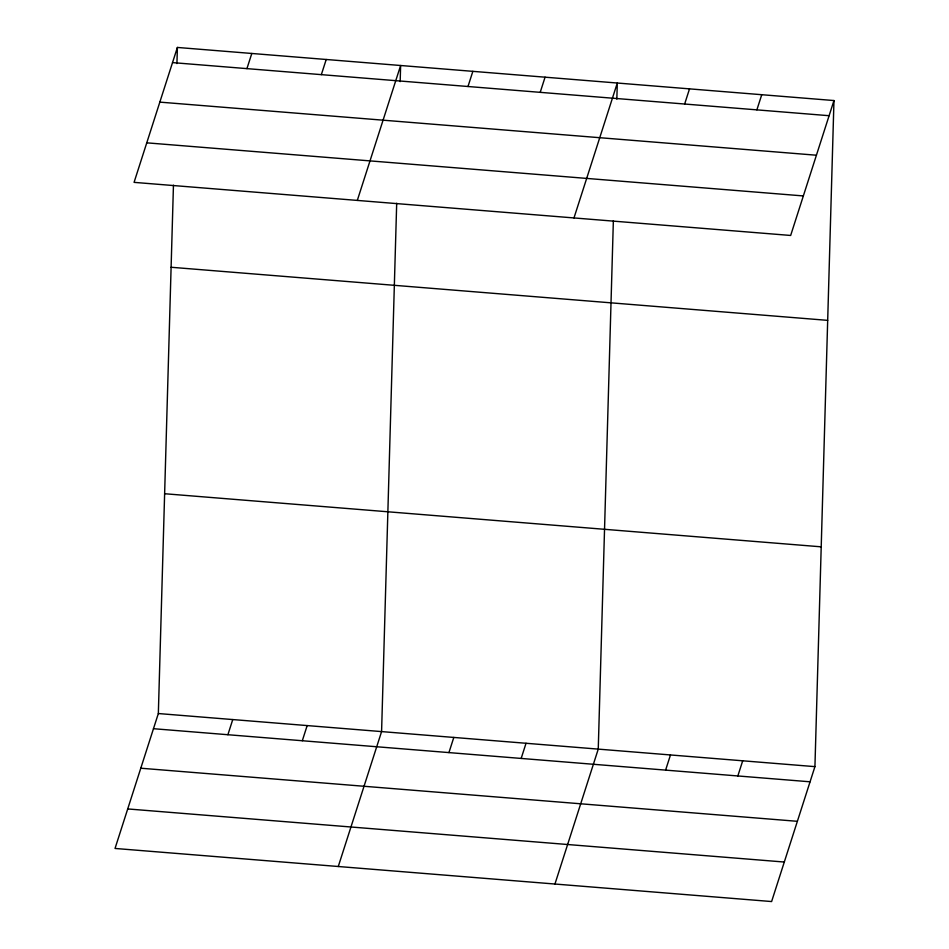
<?xml version="1.0" encoding="UTF-8"?>
<svg xmlns="http://www.w3.org/2000/svg" width="949" height="949" viewBox="0 0 949 949"><rect width="100%" height="100%" fill="white"/><g stroke="black" fill="none" stroke-linecap="round" stroke-linejoin="round"><path stroke-width="1.42" d="M833.969 100.547L790.659 235.459L134.07 182.362L177.392 47.45L833.969 100.547L814.93 766.638L771.608 901.55L115.031 848.453L158.341 713.541L173.453 185.197M176.929 63.571L177.392 47.45M396.694 203.252L381.581 731.596L338.271 866.508M400.17 81.626L400.632 65.505L357.31 200.417M613.362 220.773L598.25 749.117L554.94 884.029M616.838 99.147L617.301 83.026L573.979 217.938M246.93 68.625L251.805 53.464M321.343 74.639L326.219 59.49M227.89 734.716L232.754 719.556M467.987 86.501L472.851 71.341M302.304 740.742L307.168 725.582M540.206 92.338L545.07 77.189M448.936 752.593L453.8 737.432M684.656 104.022L689.52 88.862M521.167 758.441L526.031 743.281M756.875 109.859L761.75 94.71M665.605 770.114L670.48 754.953M737.836 775.962L742.699 760.801M172.528 62.61L829.106 115.707M159.835 102.124L816.413 155.221M146.763 142.836L803.34 195.933M171.105 267.262L827.682 320.359M164.628 493.729L821.205 546.826M158.341 713.541L814.93 766.638M153.477 728.702L810.055 781.798M140.784 768.216L797.374 821.312M127.712 808.939L784.301 862.036"/></g></svg>
